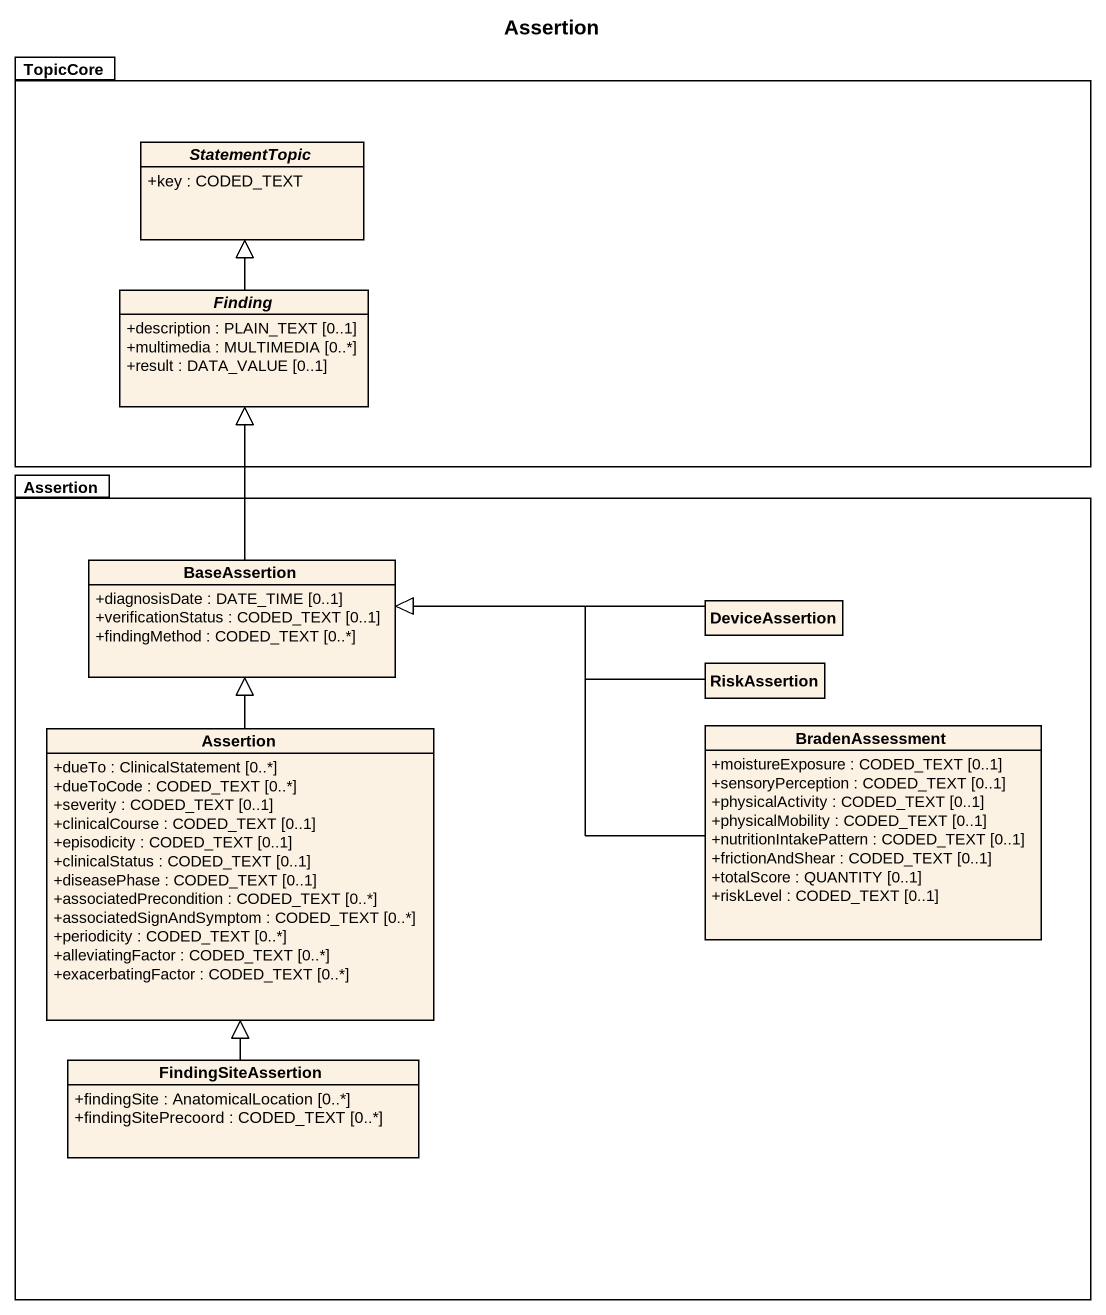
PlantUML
@startuml
title Assertion
hide circle
hide empty members
skinparam classAttributeIconSize 0
package TopicCore {
  abstract class StatementTopic {
    +key : CODED_TEXT
  }
  abstract class Finding {
    +description : PLAIN_TEXT [0..1]
    +multimedia : MULTIMEDIA [0..*]
    +result : DATA_VALUE [0..1]
  }
}
package Assertion {
  class BaseAssertion {
    +diagnosisDate : DATE_TIME [0..1]
    +verificationStatus : CODED_TEXT [0..1]
    +findingMethod : CODED_TEXT [0..*]
  }
  class DeviceAssertion
  class RiskAssertion
  class "Assertion" as Assertion_2 {
    +dueTo : ClinicalStatement [0..*]
    +dueToCode : CODED_TEXT [0..*]
    +severity : CODED_TEXT [0..1]
    +clinicalCourse : CODED_TEXT [0..1]
    +episodicity : CODED_TEXT [0..1]
    +clinicalStatus : CODED_TEXT [0..1]
    +diseasePhase : CODED_TEXT [0..1]
    +associatedPrecondition : CODED_TEXT [0..*]
    +associatedSignAndSymptom : CODED_TEXT [0..*]
    +periodicity : CODED_TEXT [0..*]
    +alleviatingFactor : CODED_TEXT [0..*]
    +exacerbatingFactor : CODED_TEXT [0..*]
  }
  class BradenAssessment {
    +moistureExposure : CODED_TEXT [0..1]
    +sensoryPerception : CODED_TEXT [0..1]
    +physicalActivity : CODED_TEXT [0..1]
    +physicalMobility : CODED_TEXT [0..1]
    +nutritionIntakePattern : CODED_TEXT [0..1]
    +frictionAndShear : CODED_TEXT [0..1]
    +totalScore : QUANTITY [0..1]
    +riskLevel : CODED_TEXT [0..1]
  }
  class FindingSiteAssertion {
    +findingSite : AnatomicalLocation [0..*]
    +findingSitePrecoord : CODED_TEXT [0..*]
  }
}
Finding -up-|> StatementTopic
BaseAssertion -up-|> Finding
DeviceAssertion -left-|> BaseAssertion
RiskAssertion -left-|> BaseAssertion
Assertion_2 -up-|> BaseAssertion
BradenAssessment -left-|> BaseAssertion
FindingSiteAssertion -up-|> Assertion_2
@enduml
